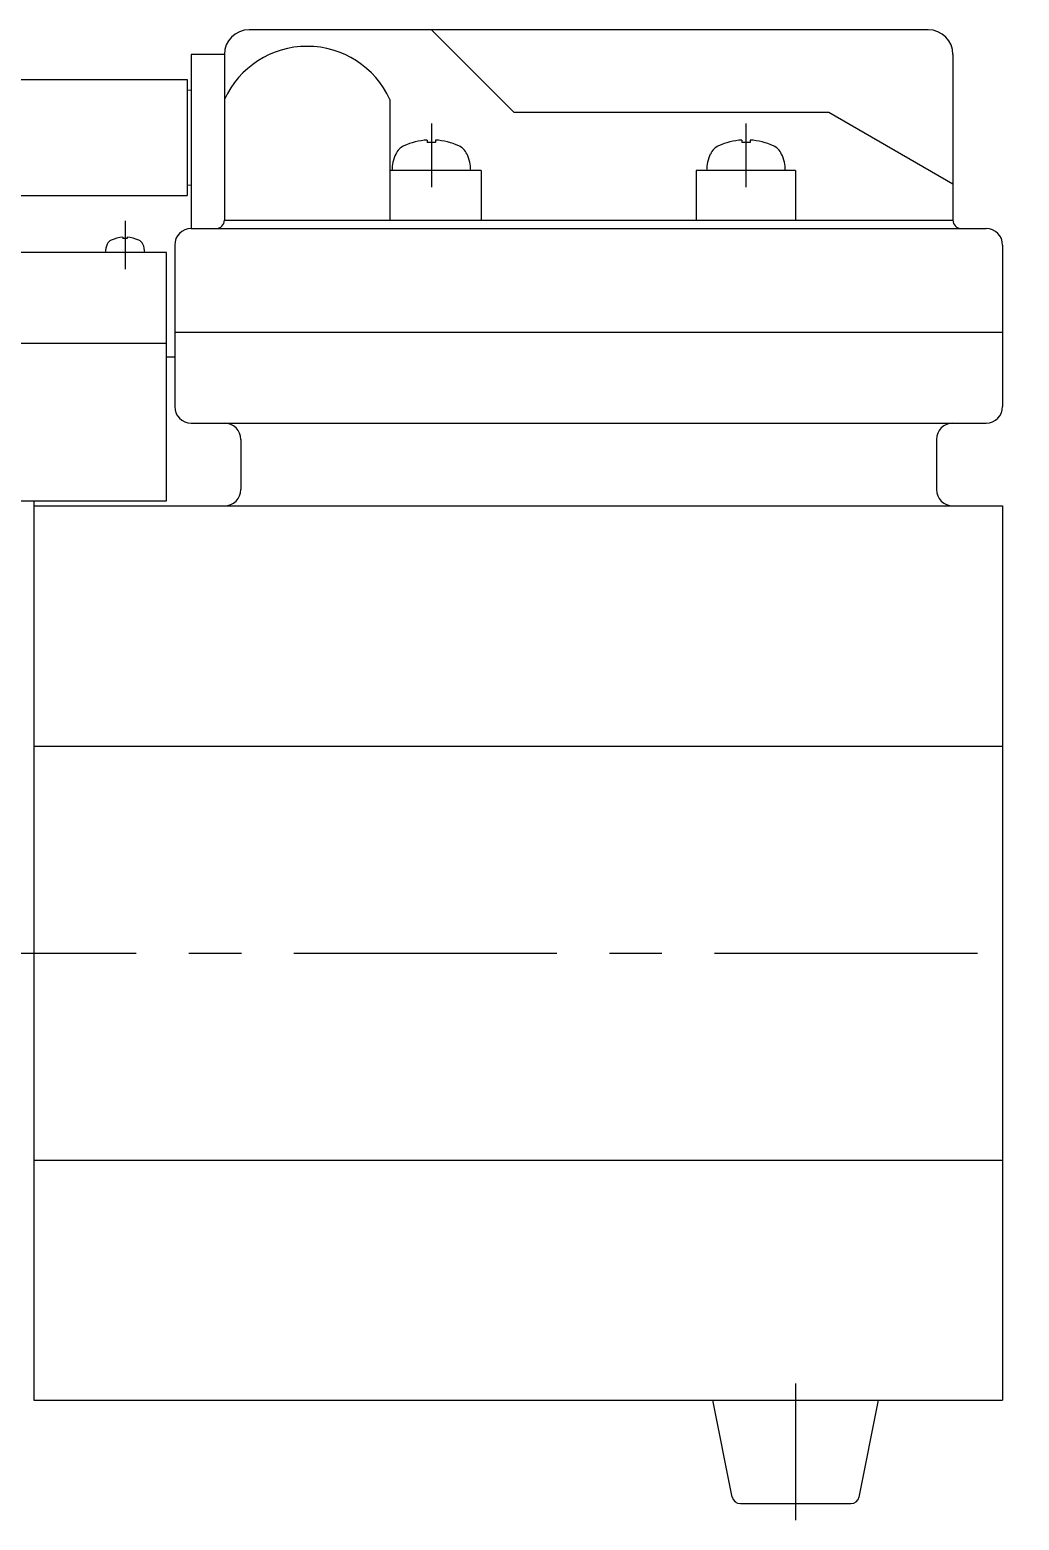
# Model space of a CAD drawing. Extents: x -95 to 515, y -92 to 311.
# Drawn here: x 225.5 to 345, y -68.5 to 111.5 of the extents above; entities that cross this region are included whole.
import ezdxf

# ---------------------------------------------------------------- set-up
doc = ezdxf.new("R2010")
doc.units = 0
doc.linetypes.add('CENTER', pattern=[50.8, 31.75, -6.35, 6.35, -6.35])
doc.layers.get('0').update_dxf_attribs({"linetype": 'CONTINUOUS'})
doc.layers.add('CENTER', color=1, linetype='CENTER')

msp = doc.modelspace()

# ---------------------------------------------------------------- linework, layer by layer
at = {"color": 7, "linetype": 'CONTINUOUS'}
for p, q in [((334, 111.5), (252, 111.5)), ((274, 111.5), (284, 101.5)), ((245, 108.5), (245, 87.5)), ((249, 108.5), (245, 108.5)), ((249, 108.5), (249, 88.5)), ((337, 108.5), (337, 88.5)), ((205.5, 105.5), (244.5, 105.5)), ((244.5, 105.5), (244.5, 91.5)), ((244.5, 104.22), (245, 104.25)), ((269, 103.08), (269, 88.5)), ((322, 101.5), (284, 101.5)), ((337, 92.84), (322, 101.5)), ((273.5, 98.18), (273.5, 97.9)), ((274.5, 97.9), (273.5, 97.9)), ((274.5, 98.18), (274.5, 97.9)), ((311.5, 98.18), (311.5, 97.9)), ((312.5, 97.9), (311.5, 97.9)), ((312.5, 98.18), (312.5, 97.9)), ((280, 94.5), (269, 94.5)), ((280, 94.5), (280, 88.5)), ((318, 94.5), (306, 94.5)), ((306, 94.5), (306, 88.5)), ((318, 94.5), (318, 88.5)), ((244.5, 92.78), (245, 92.75)), ((205.5, 91.5), (244.5, 91.5)), ((249, 88.5), (337, 88.5)), ((236.75, 86.44), (236.75, 86.3)), ((237.25, 86.44), (237.25, 86.3)), ((245, 87.5), (341, 87.5)), ((237.25, 86.3), (236.75, 86.3)), ((243, 85.5), (243, 66)), ((343, 85.5), (343, 66)), ((242, 84.6), (208, 84.6)), ((242, 54.6), (242, 84.6)), ((243, 75), (343, 75)), ((242, 73.6), (208, 73.6)), ((242, 72), (243, 72)), ((245, 64), (341, 64)), ((251, 62), (251, 56)), ((335, 62), (335, 56)), ((208, 54.6), (242, 54.6)), ((226, 54.6), (226, -54)), ((226, 54), (343, 54)), ((343, 54), (343, -54)), ((226, 25), (343, 25)), ((226, -25), (343, -25)), ((226, -54), (343, -54)), ((310.34, -65.7), (308, -54)), ((325.66, -65.7), (328, -54)), ((311.32, -66.5), (324.68, -66.5))]:
    msp.add_line(p, q, dxfattribs=at)
for centre, radius, start, end in [((252, 108.5), 3, 90, 180), ((334, 108.5), 3, 0, 90), ((259, 98.5), 11, 24.62, 155.38), ((271.51, 95.66), 2, 114.5709, 155.1267), ((274, 90.2), 8, 93.5833, 114.5709), ((274, 90.2), 8, 65.4292, 86.4167), ((276.49, 95.66), 2, 24.8733, 65.4292), ((309.51, 95.66), 2, 114.5709, 155.1267), ((312, 90.2), 8, 93.5833, 114.5709), ((312, 90.2), 8, 65.4292, 86.4167), ((314.49, 95.66), 2, 24.8733, 65.4292), ((274, 94.5), 4.75, 155.1267, 180), ((274, 94.5), 4.75, 0, 24.8733), ((312, 94.5), 4.75, 155.1267, 180), ((312, 94.5), 4.75, 0, 24.8733), ((248, 88.5), 1, 270, 0), ((338, 88.5), 1, 180, 270), ((237, 82.45), 4, 93.5833, 114.5709), ((237, 82.45), 4, 65.4292, 86.4167), ((245, 85.5), 2, 90, 180), ((341, 85.5), 2, 0, 90), ((237, 84.6), 2.38, 155.1267, 180), ((235.75, 85.18), 1, 114.5709, 155.1267), ((238.25, 85.18), 1, 24.8733, 65.4292), ((237, 84.6), 2.38, 0, 24.8733), ((245, 66), 2, 180, 270), ((341, 66), 2, 270, 0), ((249, 62), 2, 0, 90), ((337, 62), 2, 90, 180), ((249, 56), 2, 270, 0), ((337, 56), 2, 180, 270), ((311.32, -65.5), 1, 191.3099, 270), ((324.68, -65.5), 1, 270, 348.6901)]:
    msp.add_arc(centre, radius, start, end, dxfattribs=at)
at = {"layer": 'CENTER', "color": 1, "linetype": 'CENTER'}
for p, q in [((274, 100.18), (274, 92.5)), ((312, 100.18), (312, 92.5)), ((237, 88.44), (237, 82.6)), ((105, 0), (345, 0)), ((318, -52), (318, -68.5))]:
    msp.add_line(p, q, dxfattribs=at)

doc.saveas('drawing.dxf')
